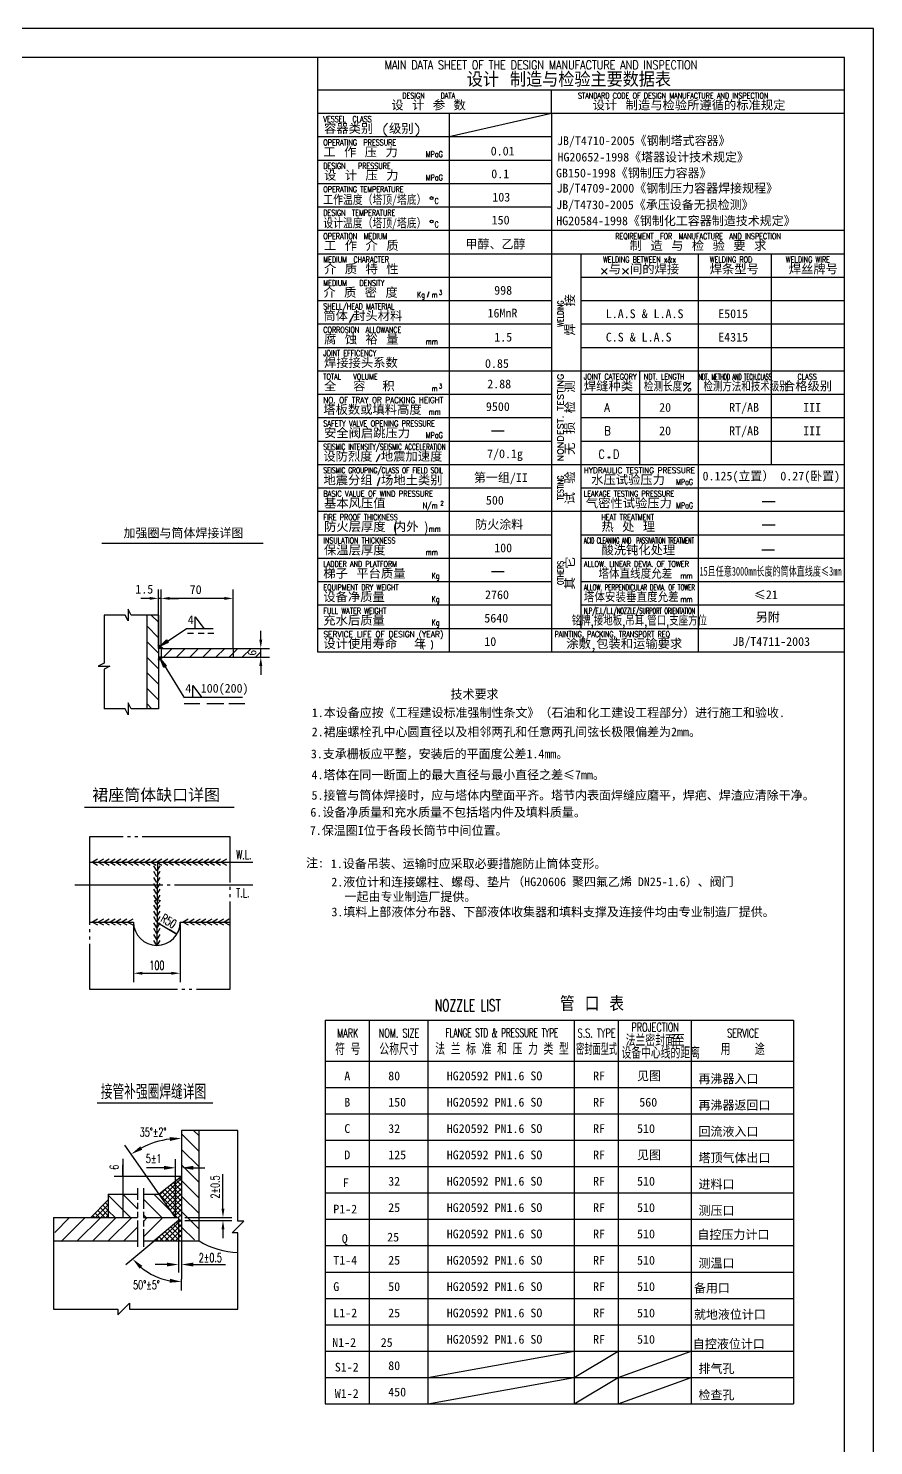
# Model space of a CAD drawing. Header units: millimetres. Extents: x -208 to 386, y 99 to 940.
# Drawn here: x 97.1 to 385.9, y 456.1 to 940.3 of the extents above; entities that cross this region are included whole.
import ezdxf
from ezdxf.enums import TextEntityAlignment as Align

# ---------------------------------------------------------------- set-up
doc = ezdxf.new("R2010")
doc.units = ezdxf.units.MM
doc.header["$MEASUREMENT"] = 0
for name, pattern in [('CENTER', [34, 30, -1.5, 1, -1.5]), ('DASHED', [5, 4, -1]), ('PHANTOM', [36.5, 30, -1.5, 1, -1.5, 1, -1.5])]:
    doc.linetypes.add(name, pattern=pattern)
for name, color, linetype in [('1', 7, 'CONTINUOUS'), ('2', 1, 'CENTER'), ('3', 6, 'CONTINUOUS'), ('4', 3, 'DASHED'), ('5', 2, 'PHANTOM'), ('6', 6, 'CONTINUOUS')]:
    doc.layers.add(name, color=color, linetype=linetype)
doc.styles.add('HZ22', font='COMPLEX', dxfattribs={"width": 0.8, "height": 2})
doc.styles.add('HZ23', font='complex', dxfattribs={"width": 0.8, "height": 3})
doc.styles.add('HZ3', font='complex.shx', dxfattribs={"width": 0.67, "height": 3, "bigfont": 'hztxt.shx'})
doc.styles.add('HZ4', font='complex', dxfattribs={"width": 0.67, "height": 4, "bigfont": 'hztxt'})
doc.styles.add('HZ5', font='complex', dxfattribs={"width": 0.67, "height": 5, "bigfont": 'hztxt'})
doc.styles.add('ST3', font='SimSun.ttf', dxfattribs={"height": 3})
doc.styles.add('SZ3', font='complex', dxfattribs={"width": 0.67, "height": 3, "bigfont": 'hztxt'})

msp = doc.modelspace()

# ---------------------------------------------------------------- hatches: boundary and pattern name
at = {"layer": '3'}
h = msp.add_hatch(dxfattribs=at)
h.set_pattern_fill('ANSI31', color=256, scale=30, angle=90, style=0)
h.set_pattern_definition([(135, (-2272.103, -1197.685), (-2.6516504, -2.6516504), [])])
h.paths.add_polyline_path([(137.52, 707.79), (141.52, 707.79), (141.52, 739.84), (137.52, 739.84)])
h = msp.add_hatch(dxfattribs=at)
h.set_pattern_fill('ANSI37', color=256, scale=0.1, style=0)
h.set_pattern_definition([(45, (-483.8736, 57.93122), (-0.2245064, 0.2245064), []), (135, (-483.8736, 57.93122), (-0.2245064, -0.2245064), [])])
h.paths.add_polyline_path([(141.4, 729.81), (141.52, 728.45), (142.42, 728.45), (142.42, 728.95)])
h.paths.add_polyline_path([(143.01, 728.45), (142.42, 728.95), (142.42, 728.45)])
h = msp.add_hatch(dxfattribs=at)
h.set_pattern_fill('ANSI31', color=256, style=0)
h.set_pattern_definition([(45, (-483.8736, 57.9312), (-2.245064, 2.245064), [])])
h.paths.add_polyline_path([(142.42, 728.45), (142.42, 725.45), (176.52, 725.45), (176.52, 728.45)])
h = msp.add_hatch(dxfattribs=at)
h.set_pattern_fill('ANSI37', color=256, scale=0.1, style=0)
h.set_pattern_definition([(315, (-483.8736, 1395.97306), (-0.2245064, -0.2245064), []), (225, (-483.8736, 1395.97306), (-0.2245064, 0.2245064), [])])
h.paths.add_polyline_path([(141.4, 724.1), (141.52, 725.45), (142.42, 725.45), (142.42, 724.95)])
h.paths.add_polyline_path([(143.01, 725.45), (142.42, 724.95), (142.42, 725.45)])
h = msp.add_hatch(dxfattribs=at)
h.set_pattern_fill('ANSI31', color=256, scale=30, angle=90, style=0)
h.set_pattern_definition([(135, (-22, 484.7177), (-2.65165, -2.65165), [])])
h.paths.add_polyline_path([(149.41, 525.99), (152.41, 525.99, 0.414214), (155.41, 528.99), (155.41, 563.72), (149.41, 563.72)])

# ---------------------------------------------------------------- linework, layer by layer
at = {"layer": '1'}
for p, q in [((375.86, 930.28), (-183.14, 930.28)), ((375.86, 109.28), (375.86, 930.28)), ((137.52, 739.84), (137.52, 707.79)), ((141.52, 739.84), (141.52, 707.79)), ((143.01, 728.45), (141.52, 729.71)), ((142.42, 728.45), (142.42, 725.45)), ((142.42, 728.45), (167.06, 728.45)), ((167.06, 728.45), (167.06, 725.45)), ((143.01, 725.45), (141.52, 724.19)), ((142.42, 725.45), (167.06, 725.45)), ((118, 655.44), (166, 655.44)), ((141.25, 655.44), (141, 626.99)), ((118, 634.96), (133.03, 634.96)), ((148.98, 634.96), (166, 634.96)), ((149.41, 563.72), (149.41, 525.99)), ((155.41, 525.99), (155.41, 563.72)), ((149.41, 547.99), (141.81, 541.99)), ((118.41, 533.99), (124.41, 539.99)), ((124.41, 541.99), (134.41, 541.99)), ((124.41, 541.99), (124.41, 533.99)), ((136.41, 541.99), (141.81, 541.99)), ((147.41, 533.99), (141.81, 541.99)), ((105.68, 533.99), (134.41, 533.99)), ((136.41, 533.99), (147.41, 533.99)), ((148.41, 532.99), (140.07, 525.99)), ((147.41, 533.99), (148.41, 533.99)), ((148.41, 533.99), (148.41, 532.99)), ((105.68, 525.99), (134.41, 525.99)), ((136.41, 525.99), (155.41, 525.99))]:
    msp.add_line(p, q, dxfattribs=at)
for centre, radius, start, end in [((141, 634.96), 7.97, 180, 0), ((169.84, 549.99), 28, 238.9861, 267.6241)]:
    msp.add_arc(centre, radius, start, end, dxfattribs=at)
at = {"layer": '2'}
msp.add_line((113, 647.69), (173.77, 647.69), dxfattribs=at)
at = {"layer": '3'}
for p, q in [((375.86, 930.28), (195.86, 930.28)), ((195.86, 930.28), (195.86, 727.28)), ((195.86, 919.28), (375.86, 919.28)), ((275.86, 911.28), (275.86, 919.28)), ((195.86, 911.28), (375.86, 911.28)), ((240.86, 911.28), (240.86, 727.28)), ((240.86, 903.28), (275.86, 911.28)), ((275.86, 911.28), (275.86, 727.28)), ((195.86, 903.28), (275.86, 903.28)), ((195.86, 895.28), (275.86, 895.28)), ((195.86, 887.28), (275.86, 887.28)), ((195.86, 879.28), (275.86, 879.28)), ((195.86, 871.28), (275.86, 871.28)), ((275.86, 871.28), (375.86, 871.28)), ((195.86, 863.28), (275.86, 863.28)), ((275.86, 863.28), (375.86, 863.28)), ((285.86, 863.28), (285.86, 735.28)), ((325.86, 863.28), (325.86, 823.28)), ((350.86, 863.28), (350.86, 791.28)), ((195.86, 855.28), (275.86, 855.28)), ((285.86, 855.28), (375.86, 855.28)), ((233.86, 850.28), (233.36, 848.28)), ((195.86, 847.28), (275.86, 847.28)), ((206.86, 839.78), (208.36, 842.78)), ((285.86, 847.28), (375.86, 847.28)), ((195.86, 839.28), (275.86, 839.28)), ((285.86, 839.28), (375.86, 839.28)), ((195.86, 831.28), (275.86, 831.28)), ((285.86, 831.28), (375.86, 831.28)), ((325.86, 831.28), (325.86, 727.28)), ((195.86, 823.28), (275.86, 823.28)), ((275.86, 823.28), (375.86, 823.28)), ((305.86, 823.28), (305.86, 791.28)), ((312.86, 823.28), (312.86, 823.28)), ((195.86, 815.28), (275.86, 815.28)), ((285.86, 815.28), (375.86, 815.28)), ((195.86, 807.28), (275.86, 807.28)), ((285.86, 807.28), (375.86, 807.28)), ((195.86, 799.28), (275.86, 799.28)), ((255.27, 802.73), (259.61, 802.73)), ((285.86, 799.28), (375.86, 799.28)), ((216.08, 792.16), (217.24, 794.78)), ((195.86, 791.28), (275.86, 791.28)), ((275.86, 791.28), (375.86, 791.28)), ((216.33, 784.01), (217.29, 786.98)), ((195.86, 783.28), (275.86, 783.28)), ((285.86, 783.28), (375.86, 783.28)), ((195.86, 775.28), (275.86, 775.28)), ((275.86, 775.28), (375.86, 775.28)), ((347.83, 778.62), (352.16, 778.62)), ((347.83, 770.62), (352.16, 770.62)), ((195.86, 767.28), (275.86, 767.28)), ((285.86, 767.28), (375.86, 767.28)), ((122.22, 764.37), (177.28, 764.37)), ((347.61, 762.07), (351.94, 762.07)), ((195.86, 759.28), (275.86, 759.28)), ((285.86, 759.28), (375.86, 759.28)), ((195.86, 751.28), (275.86, 751.28)), ((255.27, 754.73), (259.61, 754.73)), ((285.86, 751.28), (375.86, 751.28)), ((141.52, 728.45), (141.52, 748.52)), ((142.42, 728.45), (142.42, 748.52)), ((167.06, 728.45), (167.06, 748.52)), ((132.23, 739.84), (131.23, 741.84)), ((131.23, 741.84), (131.23, 737.84)), ((138.52, 745.52), (135.52, 745.52)), ((142.42, 745.52), (141.52, 745.52)), ((142.42, 745.52), (141.52, 745.52)), ((164.06, 745.52), (145.42, 745.52)), ((145.42, 745.52), (148.42, 745.52)), ((195.86, 743.28), (275.86, 743.28)), ((285.86, 743.28), (375.86, 743.28)), ((130.23, 739.84), (122.98, 739.84)), ((122.98, 739.84), (122.98, 723.4)), ((131.23, 737.84), (130.23, 739.84)), ((141.52, 739.84), (132.23, 739.84)), ((154.08, 739.24), (157.08, 735.24)), ((154.08, 735.24), (154.08, 739.24)), ((142.08, 729.24), (151.08, 735.24)), ((142.08, 729.24), (144.3, 731.32)), ((144.3, 731.32), (144.85, 730.48)), ((151.08, 735.24), (160.24, 735.24)), ((151.47, 733.69), (153.56, 733.69)), ((155.07, 733.69), (157.16, 733.69)), ((158.37, 733.69), (160.46, 733.69)), ((176.5, 731.45), (176.5, 734.45)), ((195.86, 735.28), (375.86, 735.28)), ((275.86, 735.28), (375.86, 735.28)), ((142.42, 728.45), (141.52, 728.45)), ((142.08, 729.24), (144.41, 731.15)), ((142.08, 729.24), (144.52, 730.98)), ((144.63, 730.82), (142.08, 729.24)), ((144.74, 730.65), (142.08, 729.24)), ((144.85, 730.48), (142.08, 729.24)), ((144.41, 731.15), (144.74, 730.65)), ((144.52, 730.98), (144.63, 730.82)), ((167.06, 728.45), (179.5, 728.45)), ((176.5, 725.45), (176.5, 728.45)), ((195.86, 727.28), (375.86, 727.28)), ((122.98, 723.4), (120.98, 722.4)), ((120.98, 722.4), (124.98, 722.4)), ((124.98, 722.4), (122.98, 721.4)), ((142.42, 725.45), (141.52, 725.45)), ((143.72, 722.16), (142.24, 724.77)), ((142.24, 724.77), (143.89, 722.27)), ((143.55, 722.06), (142.24, 724.77)), ((142.24, 724.77), (144.06, 722.37)), ((143.38, 721.95), (142.24, 724.77)), ((142.24, 724.77), (144.23, 722.48)), ((142.24, 724.77), (150.24, 711.77)), ((144.23, 722.48), (143.38, 721.95)), ((144.06, 722.37), (143.55, 722.06)), ((143.89, 722.27), (143.72, 722.16)), ((167.06, 725.45), (179.5, 725.45)), ((176.5, 722.45), (176.5, 719.45)), ((122.98, 721.4), (122.98, 707.79)), ((153.24, 715.77), (156.24, 711.77)), ((153.24, 711.77), (153.24, 715.77)), ((130.23, 707.79), (122.98, 707.79)), ((131.23, 705.79), (130.23, 707.79)), ((131.23, 709.79), (131.23, 705.79)), ((132.23, 707.79), (131.23, 709.79)), ((141.52, 707.79), (132.23, 707.79)), ((150.24, 711.77), (170.24, 711.77)), ((150.29, 709.61), (155.69, 709.61)), ((158.02, 709.61), (163.89, 709.61)), ((165.61, 709.61), (171.08, 709.61)), ((116.32, 674.19), (167.45, 674.19)), ((120.74, 656.44), (119, 655.44)), ((119, 655.44), (120.74, 654.44)), ((122.74, 656.44), (121, 655.44)), ((121, 655.44), (122.74, 654.44)), ((124.74, 656.44), (123, 655.44)), ((123, 655.44), (124.74, 654.44)), ((126.74, 656.44), (125, 655.44)), ((125, 655.44), (126.74, 654.44)), ((128.74, 656.44), (127, 655.44)), ((127, 655.44), (128.74, 654.44)), ((130.74, 656.44), (129, 655.44)), ((129, 655.44), (130.74, 654.44)), ((132.74, 656.44), (131, 655.44)), ((131, 655.44), (132.74, 654.44)), ((134.74, 656.44), (133, 655.44)), ((133, 655.44), (134.74, 654.44)), ((136.74, 656.44), (135, 655.44)), ((135, 655.44), (136.74, 654.44)), ((138.74, 656.44), (137, 655.44)), ((137, 655.44), (138.74, 654.44)), ((140.74, 656.44), (139, 655.44)), ((139, 655.44), (140.74, 654.44)), ((141, 652.44), (140, 654.17)), ((142.74, 656.44), (141, 655.44)), ((141, 655.44), (142.74, 654.44)), ((142, 654.17), (141, 652.44)), ((144.74, 656.44), (143, 655.44)), ((143, 655.44), (144.74, 654.44)), ((146.74, 656.44), (145, 655.44)), ((145, 655.44), (146.74, 654.44)), ((148.74, 656.44), (147, 655.44)), ((147, 655.44), (148.74, 654.44)), ((150.74, 656.44), (149, 655.44)), ((149, 655.44), (150.74, 654.44)), ((152.74, 656.44), (151, 655.44)), ((151, 655.44), (152.74, 654.44)), ((154.74, 656.44), (153, 655.44)), ((153, 655.44), (154.74, 654.44)), ((156.74, 656.44), (155, 655.44)), ((155, 655.44), (156.74, 654.44)), ((158.74, 656.44), (157, 655.44)), ((157, 655.44), (158.74, 654.44)), ((160.74, 656.44), (159, 655.44)), ((159, 655.44), (160.74, 654.44)), ((162.74, 656.44), (161, 655.44)), ((161, 655.44), (162.74, 654.44)), ((164.74, 656.44), (163, 655.44)), ((163, 655.44), (164.74, 654.44)), ((166, 655.44), (173.8, 655.44)), ((141, 650.44), (140, 652.17)), ((141, 648.44), (140, 650.17)), ((142, 652.17), (141, 650.44)), ((142, 650.17), (141, 648.44)), ((141, 646.44), (140, 648.17)), ((141, 644.44), (140, 646.17)), ((141, 642.44), (140, 644.17)), ((142, 648.17), (141, 646.44)), ((142, 646.17), (141, 644.44)), ((142, 644.17), (141, 642.44)), ((141, 638.96), (140, 640.69)), ((141.25, 642.53), (140.25, 642.17)), ((141, 640.96), (140.25, 642.26)), ((142.25, 642.26), (141, 640.96)), ((142, 640.69), (141, 638.96)), ((142.25, 642.17), (141.25, 642.53)), ((120.74, 635.96), (119, 634.96)), ((119, 634.96), (120.74, 633.96)), ((122.74, 635.96), (121, 634.96)), ((121, 634.96), (122.74, 633.96)), ((124.74, 635.96), (123, 634.96)), ((123, 634.96), (124.74, 633.96)), ((126.74, 635.96), (125, 634.96)), ((125, 634.96), (126.74, 633.96)), ((128.74, 635.96), (127, 634.96)), ((127, 634.96), (128.74, 633.96)), ((130.74, 635.96), (129, 634.96)), ((129, 634.96), (130.74, 633.96)), ((132.74, 635.96), (131, 634.96)), ((131, 634.96), (132.74, 633.96)), ((141, 636.96), (140, 638.69)), ((141, 634.96), (140, 636.69)), ((141, 632.96), (140, 634.69)), ((142, 638.69), (141, 636.96)), ((142, 636.69), (141, 634.96)), ((142, 634.69), (141, 632.96)), ((151.74, 635.96), (150, 634.96)), ((150, 634.96), (151.74, 633.96)), ((153.74, 635.96), (152, 634.96)), ((152, 634.96), (153.74, 633.96)), ((155.74, 635.96), (154, 634.96)), ((154, 634.96), (155.74, 633.96)), ((157.74, 635.96), (156, 634.96)), ((156, 634.96), (157.74, 633.96)), ((159.74, 635.96), (158, 634.96)), ((158, 634.96), (159.74, 633.96)), ((161.74, 635.96), (160, 634.96)), ((160, 634.96), (161.74, 633.96)), ((163.74, 635.96), (162, 634.96)), ((162, 634.96), (163.74, 633.96)), ((165.74, 635.96), (164, 634.96)), ((164, 634.96), (165.74, 633.96)), ((141, 630.96), (140, 632.69)), ((141, 628.96), (140, 630.69)), ((142, 632.69), (141, 630.96)), ((142, 630.69), (141, 628.96)), ((147.82, 630.83), (145.24, 632.36)), ((141, 626.96), (140, 628.69)), ((142, 628.69), (141, 626.96)), ((198.53, 601.39), (358.53, 601.39)), ((198.53, 601.39), (198.53, 470.39)), ((213.53, 601.39), (213.53, 470.39)), ((233.53, 601.39), (233.53, 470.39)), ((283.53, 601.39), (283.53, 470.39)), ((298.53, 601.39), (298.53, 470.39)), ((323.53, 601.39), (323.53, 470.39)), ((358.53, 601.39), (358.53, 470.39)), ((198.53, 587.39), (358.53, 587.39)), ((198.53, 578.39), (358.53, 578.39)), ((120.57, 573.14), (160.07, 573.14)), ((198.53, 569.39), (358.53, 569.39)), ((168.68, 563.72), (149.41, 563.72)), ((168.68, 532.72), (168.68, 563.72)), ((141.81, 541.99), (130.08, 558.76)), ((198.53, 560.39), (358.53, 560.39)), ((129.41, 554.11), (129.41, 533.99)), ((147.41, 534.06), (147.41, 553.99)), ((149.41, 547.99), (126.41, 547.99)), ((139.41, 550.99), (137.41, 550.99)), ((143.41, 550.99), (139.41, 550.99)), ((153.41, 550.99), (157.41, 550.99)), ((163.59, 539.99), (163.59, 548.79)), ((198.53, 551.39), (358.53, 551.39)), ((198.53, 542.39), (358.53, 542.39)), ((163.59, 536.99), (163.59, 539.99)), ((105.68, 533.99), (105.68, 502.72)), ((148.41, 532.99), (148.41, 515.23)), ((150.55, 533.99), (166.59, 533.99)), ((150.55, 532.99), (166.59, 532.99)), ((166.68, 528.72), (170.68, 532.72)), ((170.68, 532.72), (168.68, 532.72)), ((198.53, 533.39), (358.53, 533.39)), ((163.59, 529.99), (163.59, 526.99)), ((168.68, 528.72), (166.68, 528.72)), ((168.68, 502.72), (168.68, 528.72)), ((130.43, 517.9), (140.02, 525.95)), ((149.41, 525.99), (149.41, 512.99)), ((198.53, 524.39), (358.53, 524.39)), ((144.41, 517.94), (140.41, 517.94)), ((153.41, 517.94), (164.41, 517.94)), ((198.53, 515.39), (358.53, 515.39)), ((149.41, 509.05), (149.41, 512.93)), ((127.68, 500.72), (131.68, 504.72)), ((131.68, 504.72), (131.68, 502.72)), ((198.53, 506.39), (358.53, 506.39)), ((105.68, 502.72), (127.68, 502.72)), ((127.68, 502.72), (127.68, 500.72)), ((131.68, 502.72), (168.68, 502.72)), ((198.53, 497.39), (358.53, 497.39)), ((198.53, 488.39), (358.53, 488.39)), ((233.53, 479.39), (283.53, 488.39)), ((283.53, 479.39), (298.53, 488.39)), ((298.53, 479.39), (323.53, 488.39)), ((198.53, 479.39), (358.53, 479.39)), ((233.53, 470.39), (283.53, 479.39)), ((283.53, 470.39), (298.53, 479.39)), ((298.53, 470.39), (323.53, 479.39)), ((198.53, 470.39), (358.53, 470.39))]:
    msp.add_line(p, q, dxfattribs=at)
at = {"layer": '3', "color": 6}
for p, q in [((142.69, 540.74), (149.41, 547.46)), ((149.41, 546.69), (148.68, 547.42)), ((141.96, 541.78), (143.57, 543.38)), ((149.41, 536.08), (142.76, 542.74)), ((143.42, 539.7), (149.41, 545.69)), ((149.41, 537.85), (143.74, 543.52)), ((144.15, 538.66), (149.41, 543.92)), ((149.41, 539.62), (144.73, 544.3)), ((149.41, 541.38), (145.72, 545.08)), ((149.41, 543.15), (146.71, 545.86)), ((149.41, 544.92), (147.7, 546.64)), ((120.04, 533.99), (124.41, 538.37)), ((124.41, 536.36), (122.59, 538.18)), ((124.41, 538.1), (123.47, 539.05)), ((132.05, 533.99), (124.41, 541.63)), ((134.49, 536.86), (129.36, 541.99)), ((142.66, 533.99), (136.41, 540.24)), ((146.13, 535.83), (139.96, 541.99)), ((149.41, 534.31), (142, 541.72)), ((144.88, 537.62), (149.41, 542.16)), ((145.6, 536.58), (149.41, 540.39)), ((146.33, 535.54), (149.41, 538.62)), ((106.1, 528.89), (111.2, 533.99)), ((108.27, 525.76), (116.5, 533.99)), ((113.81, 525.99), (121.81, 533.99)), ((119.68, 533.99), (119.05, 534.63)), ((119.11, 525.99), (127.11, 533.99)), ((121.45, 533.99), (119.93, 535.51)), ((123.22, 533.99), (120.81, 536.4)), ((124.41, 534.56), (121.7, 537.28)), ((121.81, 533.99), (124.41, 536.6)), ((123.58, 533.99), (124.41, 534.83)), ((126.75, 533.99), (124.41, 536.33)), ((124.41, 525.99), (132.41, 533.99)), ((136.41, 527.39), (143.02, 533.99)), ((136.41, 532.69), (137.72, 533.99)), ((137.36, 533.99), (136.44, 534.91)), ((142.07, 525.99), (149.41, 533.34)), ((147.96, 533.99), (146.13, 535.83)), ((147.06, 534.5), (149.41, 536.85)), ((148.32, 533.99), (149.41, 535.08)), ((149.41, 532.54), (148.41, 533.54)), ((129.72, 525.99), (134.41, 530.69)), ((145.09, 525.99), (142.8, 528.29)), ((143.84, 525.99), (149.41, 531.57)), ((146.98, 525.99), (143.89, 529.08)), ((148.88, 525.99), (144.86, 530.01)), ((145.61, 525.99), (149.41, 529.8)), ((149.41, 527.24), (145.83, 530.83)), ((149.41, 529.01), (146.79, 531.63)), ((147.37, 525.99), (149.41, 528.04)), ((149.41, 530.78), (147.75, 532.44)), ((140.32, 525.99), (141.64, 527.31)), ((141.44, 525.99), (140.82, 526.62)), ((143.19, 525.99), (141.78, 527.41))]:
    msp.add_line(p, q, dxfattribs=at)
at = {"layer": '3'}
msp.add_lwpolyline([(-208.14, 99.28), (385.86, 99.28), (385.86, 940.28), (-208.14, 940.28)], close=True, dxfattribs=at)
for points in [[(129.41, 547.99), (129.41, 551.99)], [(129.41, 541.99), (129.41, 537.99)]]:
    msp.add_lwpolyline(points, dxfattribs=at)
for centre, radius in [((234.86, 882.28), 0.5), ((234.86, 874.28), 0.5), ((295.47, 793.65), 0.267)]:
    msp.add_circle(centre, radius, dxfattribs=at)
for centre, radius, start, end in [((149.41, 531.14), 29.94, 97.6592, 117.3408), ((149.41, 533.83), 21.79, 230.535, 259.465)]:
    msp.add_arc(centre, radius, start, end, dxfattribs=at)
for points in [[(138.52, 746.02), (138.52, 745.02), (141.52, 745.52)], [(145.42, 746.02), (145.42, 745.02), (142.42, 745.52)], [(145.42, 746.02), (145.42, 745.02), (142.42, 745.52)], [(164.06, 746.02), (164.06, 745.02), (167.06, 745.52)], [(176, 731.45), (177, 731.45), (176.5, 728.45)], [(176, 722.45), (177, 722.45), (176.5, 725.45)], [(136.01, 557.17), (135.32, 558.31), (132.24, 555.67)], [(145.47, 560.15), (145.38, 561.48), (149.41, 561.08)], [(143.41, 550.33), (143.41, 551.66), (147.41, 550.99)], [(153.41, 550.33), (153.41, 551.66), (149.41, 550.99)], [(163.09, 536.99), (164.09, 536.99), (163.59, 533.99)], [(163.09, 529.99), (164.09, 529.99), (163.59, 532.99)], [(136.04, 517.49), (135.1, 516.54), (132.73, 519.83)], [(144.41, 517.27), (144.41, 518.61), (148.41, 517.94)], [(153.41, 517.27), (153.41, 518.61), (149.41, 517.94)], [(145.49, 513.08), (145.37, 511.75), (149.41, 512.05)]]:
    msp.add_solid(points, dxfattribs=at)
at = {"layer": '5'}
for p, q in [((166, 664.01), (118, 664.01)), ((118, 664.01), (118, 611.99)), ((166, 611.99), (166, 664.01)), ((118, 611.99), (166, 611.99)), ((134.41, 543.99), (134.41, 539.99)), ((136.41, 543.99), (136.41, 536.99)), ((134.41, 538.99), (134.41, 536.99)), ((134.41, 535.99), (134.41, 533.99)), ((134.41, 532.99), (134.41, 523.99)), ((136.41, 535.99), (136.41, 533.99)), ((136.41, 532.99), (136.41, 530.99)), ((136.41, 529.99), (136.41, 523.99))]:
    msp.add_line(p, q, dxfattribs=at)
at = {"layer": '6'}
for p, q in [((133.03, 634.96), (133.03, 614.46)), ((141, 634.88), (147.85, 630.81)), ((148.98, 634.96), (148.98, 614.46)), ((136.03, 617.46), (145.98, 617.46))]:
    msp.add_line(p, q, dxfattribs=at)
for points in [[(136.03, 617.96), (136.03, 616.96), (133.03, 617.46)], [(145.98, 617.96), (145.98, 616.96), (148.98, 617.46)]]:
    msp.add_solid(points, dxfattribs=at)

# ---------------------------------------------------------------- texts
at = {"layer": '3'}
for s, height, style, width, p in [('MAIN DATA SHEET OF THE DESIGN MANUFACTURE AND INSPECTION', 3, 'HZ23', 0.8, (218.86, 926.28)), ('设计 制造与检验主要数据表', 5, 'HZ5', 1.1, (246.86, 920.28)), ('设 计 参 数', 3, 'HZ3', 1.4, (221.11, 912.28)), ('DESIGN    DATA', 2, 'HZ22', 0.8, (224.86, 916.28)), ('STANDARD CODE OF DESIGN MANUFACTURE AND INSPECTION', 2, 'HZ22', 0.8, (284.86, 916.28)), ('设计 制造与检验所遵循的标准规定', 3, 'HZ3', 1.4, (289.86, 912.28)), ('VESSEL  CLASS', 2, 'HZ22', 0.8, (197.86, 908.28)), ('容器类别 (级别)', 3, 'HZ3', 1.4, (198.11, 904.28)), ('OPERATING  PRESSURE', 2, 'HZ22', 0.8, (197.86, 900.28)), ('工 作 压 力', 3, 'HZ3', 1.4, (197.86, 896.28)), ('MPaG', 2, 'HZ22', 0.8, (232.86, 896.28)), ('DESIGN   PRESSURE', 2, 'HZ22', 0.8, (197.86, 892.28)), ('设 计 压 力', 3, 'HZ3', 1.4, (198.11, 888.28)), ('OPERATING TEMPERATURE', 2, 'HZ22', 0.8, (197.86, 884.28)), ('MPaG', 2, 'HZ22', 0.8, (232.86, 888.28)), ('工作温度（塔顶/塔底）', 3, 'ST3', 0.8, (197.86, 880.28)), ('C', 2, 'HZ22', 0.8, (235.86, 880.28)), ('DESIGN  TEMPERATURE', 2, 'HZ22', 0.8, (197.86, 876.28)), ('设计温度（塔顶/塔底）', 3, 'ST3', 0.8, (197.86, 872.28)), ('C', 2, 'HZ22', 0.8, (235.86, 872.28)), ('OPERATION  MEDIUM', 2, 'HZ22', 0.8, (197.86, 868.28)), ('工 作 介 质', 3, 'HZ3', 1.4, (198.11, 864.28)), ('MEDIUM  CHARACTER', 2, 'HZ22', 0.8, (197.86, 860.28)), ('WELDING ROD', 2, 'HZ22', 0.8, (329.86, 860.28)), ('WELDING WIRE', 2, 'HZ22', 0.8, (355.86, 860.28)), ('介 质 特 性', 3, 'HZ3', 1.4, (198.11, 856.28)), ('焊条型号', 3, 'HZ3', 1.4, (329.86, 856.28)), ('焊丝牌号', 3, 'HZ3', 1.4, (356.86, 856.28)), ('MEDIUM   DENSITY', 2, 'HZ22', 0.8, (197.86, 852.28)), ('介 质 密 度', 3, 'HZ3', 1.4, (197.86, 848.28)), ('Kg', 2, 'HZ22', 0.8, (229.86, 848.28)), ('m', 2, 'HZ22', 0.8, (234.86, 848.28)), ('3', 1.5, 'HZ22', 0.8, (237.36, 849.28)), ('筒体.封头材料', 3, 'HZ3', 1.4, (197.86, 840.28)), ('SHELL/HEAD MATERIAL', 2, 'HZ22', 0.8, (197.86, 844.28)), ('CORROSION  ALLOWANCE', 2, 'HZ22', 0.8, (197.86, 836.28)), ('腐 蚀 裕 量', 3, 'HZ3', 1.4, (198.11, 832.28)), ('mm', 2, 'HZ22', 0.8, (232.86, 832.28)), ('JOINT EFFICENCY', 2, 'HZ22', 0.8, (197.86, 828.28)), ('焊接接头系数', 3, 'HZ3', 1.4, (198.11, 824.28)), ('TOTAL   VOLUME', 2, 'HZ22', 0.8, (197.86, 820.28)), ('全  容  积', 3, 'HZ3', 1.4, (198.11, 816.28)), ('3', 1.5, 'HZ22', 0.8, (237.36, 817.28)), ('焊缝种类', 3, 'HZ3', 1.4, (286.86, 816.28)), ('NDT. LENGTH', 2, 'HZ22', 0.8, (307.36, 820.28)), ('NDT. METHOD AND TECH.CLASS', 2, 'HZ22', 0.49, (326.08, 820.22)), ('检测方法和技术级别', 3, 'HZ3', 0.8, (327.69, 816.28)), ('合格级别', 3, 'HZ3', 1.4, (354.86, 816.28)), ('CLASS', 2, 'HZ22', 0.8, (359.86, 820.28)), ('m', 2, 'HZ22', 0.8, (234.86, 816.28)), ('塔板数或填料高度', 3, 'HZ3', 1.4, (197.86, 808.28)), ('mm', 2, 'HZ22', 0.8, (233.86, 808.28)), ('A', 3, 'HZ23', 0.8, (293.86, 809.28)), ('SAFETY VALVE OPENING PRESSURE', 2, 'HZ22', 0.7, (197.86, 804.28)), ('B', 3, 'HZ23', 0.8, (293.86, 801.28)), ('安全阀启跳压力', 3, 'HZ3', 1.4, (198.11, 800.28)), ('MPaG', 2, 'HZ22', 0.8, (232.86, 800.28)), ('SEISMIC INTENSITY/SEISMIC ACCELERATION', 2, 'HZ22', 0.6, (197.86, 796.28)), ('设防烈度 地震加速度', 3, 'HZ3', 1.4, (197.86, 792.28)), ('C', 3, 'HZ23', 0.8, (291.86, 793.28)), ('D', 3, 'HZ23', 0.8, (296.86, 793.28)), ('SEISMIC GROUPING/CLASS OF FIELD SOIL', 2, 'HZ22', 0.6, (197.86, 788.28)), ('地震分组 场地土类别', 3, 'HZ3', 1.4, (197.91, 784.17)), ('水压试验压力', 3, 'HZ3', 1.4, (289.36, 784.28)), ('MPaG', 2, 'HZ22', 0.8, (318.36, 784.28)), ('BASIC VALUE OF WIND PRESSURE', 2, 'HZ22', 0.75, (197.86, 780.28)), ('基本风压值', 3, 'HZ3', 1.4, (198.11, 776.28)), ('LEAKAGE TESTING PRESSURE', 2, 'HZ22', 0.8, (286.86, 780.28)), ('气密性试验压力', 3, 'HZ3', 1.4, (287.54, 776.28)), ('N/m', 2, 'HZ22', 0.8, (231.86, 776.28)), ('2', 1.5, 'HZ22', 0.8, (237.86, 777.28)), ('MPaG', 2, 'HZ22', 0.8, (318.36, 776.28)), ('FIRE PROOF THICKNESS', 2, 'HZ22', 0.8, (197.86, 772.28)), ('防火层厚度 内外 ', 3, 'HZ3', 1.4, (198.11, 768.28)), ('(', 3, 'HZ3', 0.7, (221.86, 768.28)), (')', 3, 'HZ3', 0.7, (232.34, 768.28)), ('HEAT TREATMENT', 2, 'HZ22', 0.8, (292.86, 772.28)), ('热 处 理', 3, 'HZ3', 1.4, (292.86, 768.28)), ('INSULATION THICKNESS', 2, 'HZ22', 0.8, (197.86, 764.28)), ('mm', 2, 'HZ22', 0.8, (233.86, 768.28)), ('ACID CLEANING AND', 2, 'HZ22', 0.5, (286.86, 764.28)), (' PASSIVATION TREATMENT', 2, 'HZ22', 0.5, (303.86, 764.28)), ('保温层厚度', 3, 'HZ3', 1.4, (198.11, 760.28)), ('mm', 2, 'HZ22', 0.8, (232.86, 760.28)), ('酸洗钝化处理', 3, 'HZ3', 1.4, (292.86, 760.28)), ('LADDER AND PLATFORM', 2, 'HZ22', 0.8, (197.86, 756.28)), ('梯子 平台质量', 3, 'HZ3', 1.4, (197.86, 752.28)), ('ALLOW. LINEAR DEVIA. OF TOWER', 2, 'HZ22', 0.7, (286.86, 756.28)), ('塔体直线度允差', 3, 'HZ3', 1.2, (291.86, 752.28)), ('Kg', 2, 'HZ22', 0.8, (234.86, 752.28)), ('mm', 2, 'HZ22', 0.8, (319.86, 752.28)), ('EQUIPMENT DRY WEIGHT', 2, 'HZ22', 0.8, (197.86, 748.28)), ('设备净质量', 3, 'HZ3', 1.4, (197.86, 744.28)), ('Kg', 2, 'HZ22', 0.8, (234.86, 744.28)), ('ALLOW. PERPENDICULAR DEVIA. OF TOWER', 2, 'HZ22', 0.55, (286.86, 748.28)), ('塔体安装垂直度允差', 3, 'HZ3', 1.2, (286.86, 744.28)), ('FULL WATER WEIGHT', 2, 'HZ22', 0.8, (197.86, 740.28)), ('mm', 2, 'HZ22', 0.8, (319.86, 744.28)), ('充水后质量', 3, 'HZ3', 1.4, (197.86, 736.28)), ('Kg', 2, 'HZ22', 0.8, (234.86, 736.28)), ('设计使用寿命  年', 3, 'HZ3', 1.4, (197.86, 728.28)), ('PAINTING, PACKING, TRANSPORT REQ', 2, 'HZ22', 0.8, (276.86, 732.28)), ('涂敷,包装和运输要求', 3, 'HZ3', 1.4, (280.86, 728.28)), ('(  )', 2, 'HZ22', 0.8, (231.36, 728.78)), ('NOZZLE LIST', 4, 'HZ4', 0.67, (235.93, 604.46)), ('35%%d%%P2%%d', 3, 'HZ3', 0.67, (135.14, 561.67)), ('5%%P1', 3, 'HZ3', 0.67, (137.24, 552.63)), ('2%%P0.5', 3, 'HZ3', 0.67, (155.31, 518.78)), ('50%%d%%P5%%d', 3, 'HZ3', 0.67, (132.88, 509.49))]:
    msp.add_text(s, height=height, dxfattribs=dict(at, style=style, width=width)).set_placement(p)
for s, height, style, p in [('JB/T4710-2005《钢制塔式容器》', 3, 'ST3', (277.69, 900.39)), ('0.01', 3, 'ST3', (255.05, 896.86)), ('HG20652-1998《塔器设计技术规定》', 3, 'ST3', (277.85, 894.79)), ('0.1', 3, 'ST3', (255.23, 889.07)), ('GB150-1998《钢制压力容器》', 3, 'ST3', (277.37, 889.34)), ('JB/T4709-2000《钢制压力容器焊接规程》', 3, 'ST3', (277.55, 884.16)), ('103', 3, 'ST3', (255.59, 881.11)), ('JB/T4730-2005《承压设备无损检测》', 3, 'ST3', (277.41, 878.51)), ('HG20584-1998《钢制化工容器制造技术规定》', 3, 'ST3', (277.43, 873.03)), ('150', 3, 'ST3', (255.37, 873.28)), ('甲醇、乙醇', 3, 'ST3', (246.47, 865.06)), ('16MnR', 3, 'ST3', (253.96, 841.5)), ('L.A.S & L.A.S', 3, 'ST3', (294.36, 841.28)), ('E5015', 3, 'ST3', (332.75, 841.28)), ('1.5', 3, 'ST3', (256.24, 833.28)), ('C.S & L.A.S', 3, 'ST3', (294.36, 833.28)), ('E4315', 3, 'ST3', (332.75, 833.28)), ('0.85 ', 3, 'ST3', (253.09, 824.28)), ('2.88', 3, 'ST3', (253.86, 817.28)), ('9500', 3, 'ST3', (253.4, 809.54)), ('20', 3, 'ST3', (312.58, 809.28)), ('RT/AB', 3, 'ST3', (336.5, 809.28)), ('III ', 3, 'ST3', (361.75, 809.28)), ('20', 3, 'ST3', (312.58, 801.28)), ('RT/AB', 3, 'ST3', (336.5, 801.28)), ('III', 3, 'ST3', (361.75, 801.28)), ('7/0.1g', 3, 'ST3', (253.81, 793.44)), ('0.125(立置） 0.27(卧置)', 3, 'ST3', (327.41, 785.82)), ('第一组/II', 3, 'ST3', (249.32, 785.28)), ('500', 3, 'ST3', (253.4, 777.54)), ('防火涂料 ', 3, 'ST3', (249.78, 769.28)), ('100', 3, 'ST3', (256.24, 761.28)), ('2760', 3, 'ST3', (253.11, 745.28)), ('另附', 3, 'ST3', (345.61, 737.62)), ('5640', 3, 'ST3', (252.86, 737.28)), ('10', 3, 'ST3', (252.86, 729.28)), ('技术要求', 3, 'ST3', (241.34, 711.28)), ('1.本设备应按《工程建设标准强制性条文》（石油和化工建设工程部分）进行施工和验收.', 3, 'ST3', (193.94, 704.97)), ('2.裙座螺栓孔中心圆直径以及相邻两孔和任意两孔间弦长极限偏差为2mm。', 3, 'ST3', (193.89, 698.42)), ('3.支承栅板应平整，安装后的平面度公差1.4mm。', 3, 'ST3', (193.61, 690.9)), ('4.塔体在同一断面上的最大直径与最小直径之差≤7mm。', 3, 'ST3', (193.84, 683.75)), ('裙座筒体缺口详图', 4, 'ST3', (118.95, 676.41)), ('5.接管与筒体焊接时，应与塔体内壁面平齐。塔节内表面焊缝应磨平，焊疤、焊渣应清除干净。 ', 3, 'ST3', (193.84, 676.75)), ('6.设备净质量和充水质量不包括塔内件及填料质量。', 3, 'ST3', (193.44, 670.95)), ('7.保温圈I位于各段长筒节中间位置。', 3, 'ST3', (193.26, 664.73)), ('注:', 3, 'ST3', (191.94, 653.65)), ('1.设备吊装、运输时应采取必要措施防止筒体变形。', 3, 'ST3', (200.44, 653.38)), ('（HG20606 聚四氟乙烯 DN25-1.6）、阀门', 3, 'ST3', (262.4, 647.21)), ('管 口 表', 5, 'HZ5', (278.72, 604.52)), ('A', 3, 'ST3', (205.03, 580.89)), ('80', 3, 'ST3', (220.03, 580.89)), ('HG20592 PN1.6 SO', 3, 'ST3', (240.03, 580.89)), ('RF', 3, 'ST3', (290.03, 580.89)), ('见图', 3, 'ST3', (305.03, 580.89)), ('再沸器入口', 3, 'ST3', (326.03, 579.89)), ('B ', 3, 'ST3', (205.03, 571.89)), ('150', 3, 'ST3', (220.03, 571.89)), ('HG20592 PN1.6 SO', 3, 'ST3', (240.03, 571.89)), ('RF', 3, 'ST3', (290.03, 571.89)), ('560', 3, 'ST3', (305.8, 571.89)), ('再沸器返回口', 3, 'ST3', (326.03, 570.89)), ('C', 3, 'ST3', (205.03, 562.89)), ('32', 3, 'ST3', (220.03, 562.89)), ('HG20592 PN1.6 SO', 3, 'ST3', (240.03, 562.89)), ('RF', 3, 'ST3', (290.03, 562.89)), ('510', 3, 'ST3', (305.03, 562.89)), ('回流液入口', 3, 'ST3', (326.03, 561.89)), ('D', 3, 'ST3', (205.03, 553.89)), ('125', 3, 'ST3', (220.03, 553.89)), ('HG20592 PN1.6 SO', 3, 'ST3', (240.03, 553.89)), ('RF', 3, 'ST3', (290.03, 553.89)), ('见图', 3, 'ST3', (305.03, 553.89)), ('塔顶气体出口', 3, 'ST3', (326.03, 552.89)), ('F', 3, 'ST3', (204.53, 544.39)), ('32', 3, 'ST3', (220.03, 544.89)), ('HG20592 PN1.6 SO', 3, 'ST3', (240.03, 544.89)), ('RF', 3, 'ST3', (290.03, 544.89)), ('510', 3, 'ST3', (305.03, 544.89)), ('进料口', 3, 'ST3', (326.03, 543.89)), ('P1-2', 3, 'ST3', (201.26, 535.39)), ('25', 3, 'ST3', (220.03, 535.89)), ('HG20592 PN1.6 SO', 3, 'ST3', (240.03, 535.89)), ('RF', 3, 'ST3', (290.03, 535.89)), ('510', 3, 'ST3', (305.03, 535.89)), ('测压口', 3, 'ST3', (326.03, 534.89)), ('Q', 3, 'ST3', (204.17, 525.32)), ('25', 3, 'ST3', (219.67, 525.82)), ('HG20592 PN1.6 SO', 3, 'ST3', (240.03, 526.89)), ('RF', 3, 'ST3', (290.03, 526.89)), ('510', 3, 'ST3', (305.03, 526.89)), ('自控压力计口', 3, 'ST3', (325.67, 526.65)), ('T1-4', 3, 'ST3', (201.26, 517.89)), ('25', 3, 'ST3', (220.03, 517.89)), ('HG20592 PN1.6 SO', 3, 'ST3', (240.03, 517.89)), ('RF', 3, 'ST3', (290.03, 517.89)), ('510', 3, 'ST3', (305.03, 517.89)), ('测温口', 3, 'ST3', (326.03, 516.89)), ('G', 3, 'ST3', (201.26, 508.89)), ('50', 3, 'ST3', (220.03, 508.89)), ('HG20592 PN1.6 SO', 3, 'ST3', (240.03, 508.89)), ('RF', 3, 'ST3', (290.03, 508.89)), ('510', 3, 'ST3', (305.03, 508.89)), ('备用口', 3, 'ST3', (324.46, 508.38)), ('L1-2', 3, 'ST3', (201.26, 499.89)), ('25', 3, 'ST3', (220.03, 499.89)), ('HG20592 PN1.6 SO', 3, 'ST3', (240.03, 499.89)), ('RF', 3, 'ST3', (290.03, 499.89)), ('510', 3, 'ST3', (305.03, 499.89)), ('就地液位计口', 3, 'ST3', (324.46, 499.38)), ('HG20592 PN1.6 SO', 3, 'ST3', (240.03, 490.89)), ('N1-2', 3, 'ST3', (200.9, 489.82)), ('25', 3, 'ST3', (217.47, 489.82)), ('RF', 3, 'ST3', (290.03, 490.89)), ('510', 3, 'ST3', (305.03, 490.89)), ('自控液位计口', 3, 'ST3', (324.09, 489.31)), ('S1-2', 3, 'ST3', (201.78, 481.39)), ('80', 3, 'ST3', (220.03, 481.89)), ('排气孔', 3, 'ST3', (326.03, 480.89)), ('W1-2', 3, 'ST3', (201.78, 472.39)), ('450', 3, 'ST3', (220.03, 472.89)), ('检查孔', 3, 'ST3', (326.03, 471.89))]:
    msp.add_text(s, height=height, dxfattribs=dict(at, style=style)).set_placement(p)
for s, height, style, width, p in [('REQIREMENT  FOR  MANUFACTURE  AND INSPECTION', 2, 'HZ22', 0.8, (325.86, 868.28)), ('制 造 与 检 验 要 求', 3, 'HZ3', 1.4, (325.86, 864.28)), ('WELDING BETWEEN x&x', 2, 'HZ22', 0.8, (305.86, 860.28)), ('x与x间的焊接', 3, 'HZ3', 1.4, (305.86, 856.28)), ('铭牌,接地板,吊耳,管口,支座方位', 3, 'HZ3', 0.8, (305.86, 736.28)), ('PROJECTION', 3, 'HZ3', 0.67, (311.22, 597.52)), ('MARK', 3, 'HZ3', 0.67, (206.22, 595.52)), ('NOM. SIZE', 3, 'HZ3', 0.67, (223.72, 595.52)), ('FLANGE STD & PRESSURE TYPE', 3, 'HZ3', 0.6, (258.91, 595.61)), ('法兰密封面至', 4, 'HZ4', 0.7, (311.22, 592.52)), ('SERVICE', 3, 'HZ3', 0.67, (341.22, 595.52)), ('符 号', 4, 'HZ4', 0.7, (206.22, 589.52)), ('公称尺寸', 4, 'HZ4', 0.7, (223.72, 589.52)), ('法 兰 标 准 和 压 力 类 型', 4, 'HZ4', 0.7, (258.91, 589.61)), ('用    途', 4, 'HZ4', 0.7, (341.12, 589.52))]:
    msp.add_text(s, height=height, dxfattribs=dict(at, style=style, width=width)).set_placement(p, align=Align.CENTER)
for s, height, style, width, p in [('WELDING', 2, 'HZ22', 0.8, (279.86, 838.28)), ('焊  接', 3, 'HZ3', 1.4, (283.86, 835.28)), ('6', 3, 'SZ3', 0.67, (127.95, 550.33))]:
    msp.add_text(s, height=height, rotation=90, dxfattribs=dict(at, style=style, width=width)).set_placement(p)
at = {"layer": '3', "style": 'HZ22', "width": 1.00639}
msp.add_text('NONDEST. TESTING', height=2, rotation=90, dxfattribs=at).set_placement((279.86, 792.28), (279.86, 822.28), align=Align.FIT)
at = {"layer": '3'}
for s, height, style, width, p in [('无 损 检 测', 3, 'HZ3', 1.4, (283.86, 807.28)), ('TESTING', 2, 'HZ22', 0.8, (279.86, 783.28)), ('试 验', 3, 'HZ3', 1.4, (283.86, 783.28)), ('OTHERS', 2, 'HZ22', 0.8, (279.86, 754.22)), ('其 它', 3, 'HZ3', 1.4, (283.86, 754.22))]:
    msp.add_text(s, height=height, rotation=90, dxfattribs=dict(at, style=style, width=width)).set_placement(p, align=Align.CENTER)
for s, height, style, width, p, p2 in [('JOINT CATEGORY', 2, 'HZ22', 0.677419, (286.86, 820.28), (304.86, 820.28)), ('检测长度%', 3, 'HZ3', 1.132353, (307.36, 816.28), (323.86, 816.28)), ('NO. OF TRAY OR PACKING HEIGHT', 2, 'HZ22', 0.728426, (197.86, 812.28), (238.86, 812.28)), ('HYDRAULIC TESTING PRESSURE', 2, 'HZ22', 0.754253, (286.86, 788.28), (324.86, 788.28)), ('15且任意3000mm长度的筒体直线度≤3mm', 3, 'ST3', 0.649554, (326.36, 753.28), (374.86, 753.28)), ('N.P/E.L/L.L/NOZZLE/SURPORT ORIENTATION', 2, 'HZ22', 0.534137, (286.86, 740.28), (324.86, 740.28)), ('SERVICE LIFE OF DESIGN (YEAR)', 2, 'HZ22', 0.771505, (197.86, 732.28), (238.86, 732.28)), ('S.S. TYPE', 3, 'HZ3', 0.565217, (284.72, 595.52), (297.72, 595.52)), ('密封面型式', 4, 'HZ4', 0.704225, (284.22, 589.52), (298.22, 589.52))]:
    msp.add_text(s, height=height, dxfattribs=dict(at, style=style, width=width)).set_placement(p, p2, align=Align.FIT)
at = {"layer": '3', "style": 'ST3'}
for s, p in [('加强圈与筒体焊接详图', (150.08, 766.37)), ('≤21', (349.04, 745.28)), ('JB/T4711-2003', (350.86, 729.28))]:
    msp.add_text(s, height=3, dxfattribs=at).set_placement(p, align=Align.CENTER)
at = {"layer": '3', "style": 'HZ3', "width": 0.67}
msp.add_text('2%%P0.5', height=3, rotation=90, dxfattribs=at).set_placement((160.89, 544.44), align=Align.MIDDLE_CENTER)
at = {"layer": '3', "char_height": 3, "attachment_point": 5, "style": 'ST3'}
for s, insert in [('\\A1;1.5', (136.71, 748.65)), ('70', (154.26, 748.52)), ('4', (152.58, 738.24)), ('100(200)', (164.15, 714.42)), ('4', (151.74, 714.77))]:
    msp.add_mtext(s, dxfattribs=dict(at, insert=insert))
at = {"layer": '3', "insert": (173.5, 726.95), "char_height": 3, "attachment_point": 5, "rotation": 90, "style": 'ST3'}
msp.add_mtext('6', dxfattribs=at)
at = {"layer": '4', "style": 'ST3'}
msp.add_text('998', height=3, dxfattribs=at).set_placement((256.24, 849.28))
at = {"layer": '6', "width": 0.67}
for s, height, style, p in [('W.L.', 3, 'SZ3', (168.1, 656.46)), ('T.L.', 3, 'SZ3', (168.1, 643.39)), ('至', 4, 'HZ4', (316.66, 592.53)), ('设备中心线的距离', 4, 'HZ4', (299.72, 588.27))]:
    msp.add_text(s, height=height, dxfattribs=dict(at, style=style)).set_placement(p)
at = {"layer": '6', "style": 'ST3'}
for s, p in [(' 2.液位计和连接螺柱、螺母、垫片          ', (198.54, 647.13)), ('一起由专业制造厂提供。      ', (205.12, 642.1)), ('3.填料上部液体分布器、下部液体收集器和填料支撑及连接件均由专业制造厂提供。', (200.64, 636.9))]:
    msp.add_text(s, height=3, dxfattribs=at).set_placement(p)
at = {"layer": '6', "style": 'SZ3', "width": 0.67}
msp.add_text('R50', height=3, rotation=328.7838, dxfattribs=at).set_placement((142.01, 635.33))
msp.add_text('100', height=3, dxfattribs=at).set_placement((141, 620.16), align=Align.MIDDLE)
at = {"layer": '6', "color": 6, "style": 'HZ5', "width": 0.8}
for s, p in [('接', (121.84, 574.43)), ('管', (125.84, 574.43)), ('补', (129.84, 574.43)), ('强', (133.84, 574.43)), ('圈', (137.84, 574.43)), ('焊', (141.84, 574.43)), ('缝', (145.84, 574.43)), ('详', (149.84, 574.43)), ('图', (153.84, 574.43))]:
    msp.add_text(s, height=5, dxfattribs=at).set_placement(p)

doc.saveas('drawing.dxf')
